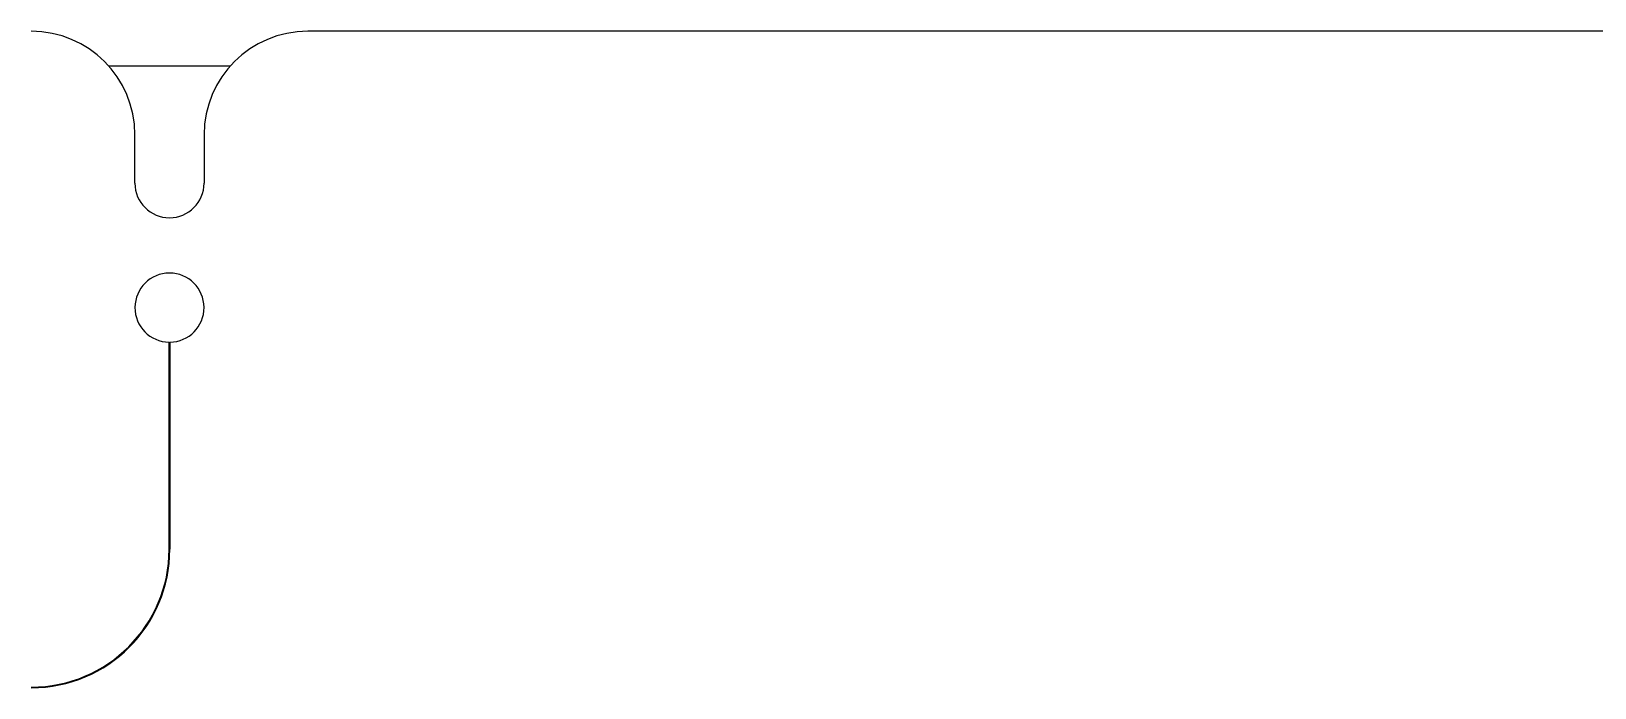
# Model space of a CAD drawing. Header units: millimetres. Extents: x -1 to 1576, y 30 to 633.
# Drawn here: x 1445.97 to 1468.59, y 421.05 to 430.55 of the extents above; entities that cross this region are included whole.
import ezdxf

# ---------------------------------------------------------------- set-up
doc = ezdxf.new("R2010")
doc.units = ezdxf.units.MM

msp = doc.modelspace()

# ---------------------------------------------------------------- linework, layer by layer
at = {"color": 7, "linetype": 'Continuous', "lineweight": 25}
for p, q in [((1477.527, 430.553), (1449.971, 430.553)), ((1447.089, 430.053), (1448.853, 430.053)), ((1447.471, 428.353), (1447.471, 429.053)), ((1448.471, 429.053), (1448.471, 428.353)), ((1447.966, 423.054), (1447.966, 426.053)), ((1447.976, 426.053), (1447.976, 423.054))]:
    msp.add_line(p, q, dxfattribs=at)
for centre, radius, start, end in [((1445.971, 429.053), 1.5, 0, 90), ((1449.971, 429.053), 1.5, 90, 180), ((1447.971, 428.353), 0.5, 180, 0), ((1447.971, 426.553), 0.5, 270.573, 269.427), ((1445.971, 423.054), 2.005, 270, 0), ((1445.971, 423.054), 1.995, 270, 0)]:
    msp.add_arc(centre, radius, start, end, dxfattribs=at)

doc.saveas('drawing.dxf')
